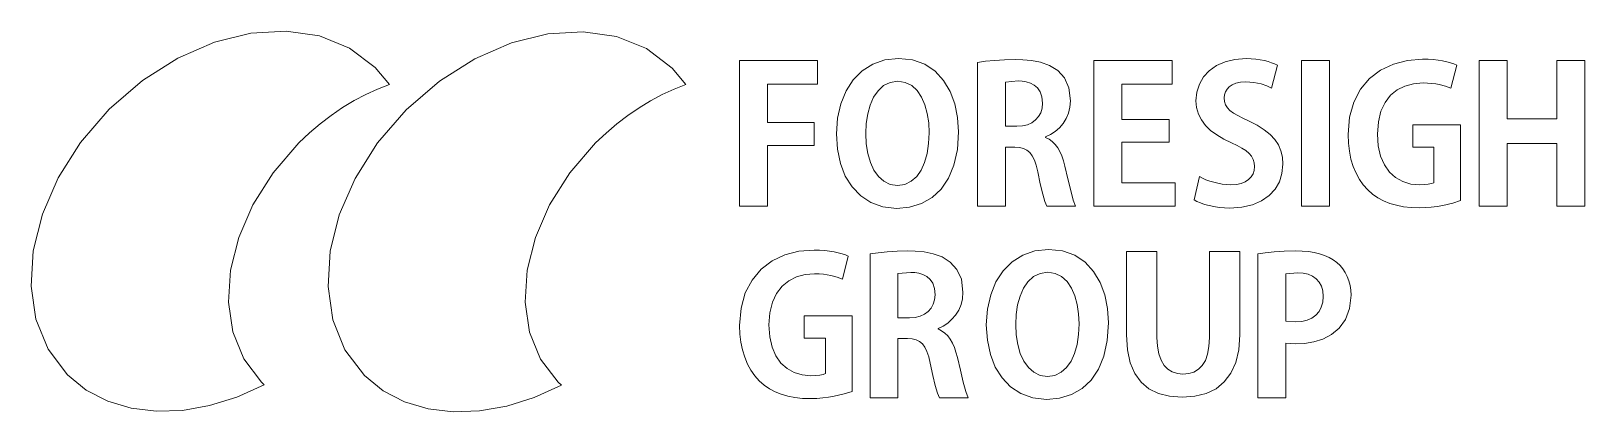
# Model space of a CAD drawing. Header units: centimetres. Extents: x -13.8 to 12.7, y -7.3 to 7.6.
# Drawn here: x -0.59 to 6.21, y -5.4 to -3.73 of the extents above; entities that cross this region are included whole.
import ezdxf

# ---------------------------------------------------------------- set-up
doc = ezdxf.new("R2010")
doc.units = ezdxf.units.CM
doc.header["$MEASUREMENT"] = 0
doc.layers.add('layer 1', color=7, linetype='Continuous')

msp = doc.modelspace()

# ---------------------------------------------------------------- linework, layer by layer
at = {"layer": 'layer 1', "color": 250, "lineweight": 9}
for points in [[(0.41609, -5.26518), (0.33933, -5.1639), (0.29173, -5.04578), (0.2726, -4.91503), (0.28127, -4.77583), (0.31706, -4.63239), (0.37932, -4.4889), (0.46736, -4.34958), (0.58052, -4.21861), (0.62635, -4.17519), (0.67359, -4.13496), (0.72206, -4.09796), (0.77155, -4.0642), (0.82189, -4.03372), (0.8729, -4.00656), (0.92438, -3.98275), (0.97615, -3.96231), (0.9148, -3.88852), (0.80217, -3.80341), (0.67077, -3.75058), (0.52529, -3.72928), (0.3704, -3.73881), (0.21079, -3.77843), (0.05115, -3.84743), (-0.10384, -3.94508), (-0.24949, -4.07067), (-0.37535, -4.21628), (-0.47325, -4.3712), (-0.54246, -4.53073), (-0.58223, -4.69021), (-0.59185, -4.84495), (-0.57057, -4.99029), (-0.51765, -5.12154), (-0.43238, -5.23404), (-0.35005, -5.30071), (-0.25662, -5.34923), (-0.15403, -5.37993), (-0.04422, -5.3931), (0.07087, -5.38905), (0.18931, -5.3681), (0.30915, -5.33054), (0.42845, -5.27668), (0.41609, -5.26518)], [(1.71448, -5.26551), (1.63767, -5.16427), (1.59002, -5.04614), (1.57085, -4.91536), (1.57949, -4.77611), (1.61528, -4.63261), (1.67756, -4.48909), (1.76565, -4.34974), (1.8789, -4.21877), (1.92451, -4.17543), (1.97161, -4.13527), (2.02002, -4.09834), (2.06948, -4.06464), (2.11981, -4.03418), (2.17078, -4.00699), (2.22218, -3.98309), (2.27378, -3.96249), (2.2146, -3.89118), (2.10197, -3.80604), (1.97055, -3.7532), (1.82504, -3.73194), (1.67012, -3.7415), (1.51048, -3.78117), (1.35079, -3.8502), (1.19573, -3.94787), (1.05001, -4.07344), (0.92426, -4.21887), (0.82643, -4.37368), (0.75728, -4.53316), (0.71753, -4.69263), (0.7079, -4.84738), (0.72914, -4.99275), (0.78197, -5.12403), (0.86713, -5.23653), (0.94948, -5.30335), (1.04302, -5.35195), (1.14578, -5.38265), (1.25578, -5.39577), (1.37108, -5.39162), (1.48969, -5.37053), (1.60966, -5.33281), (1.72901, -5.27879), (1.71448, -5.26551)], [(2.50891, -4.49583), (2.50891, -3.85863), (2.85013, -3.85863), (2.85013, -3.96135), (2.63143, -3.96135), (2.63143, -4.12964), (2.83521, -4.12964), (2.83521, -4.2298), (2.63143, -4.2298), (2.63143, -4.49583), (2.50891, -4.49583)], [(3.46733, -4.16943), (3.46217, -4.24755), (3.44721, -4.31545), (3.42326, -4.37309), (3.3911, -4.42039), (3.35152, -4.45729), (3.30531, -4.48372), (3.25327, -4.49963), (3.19618, -4.50495), (3.13662, -4.49853), (3.08414, -4.48005), (3.03902, -4.45063), (3.00151, -4.4114), (2.97187, -4.36351), (2.95037, -4.30808), (2.93729, -4.24626), (2.93286, -4.17916), (2.93772, -4.11028), (2.95195, -4.04716), (2.97502, -3.99086), (3.0064, -3.94244), (3.04558, -3.90294), (3.09203, -3.87343), (3.14522, -3.85494), (3.20463, -3.84854), (3.2665, -3.85536), (3.32, -3.87475), (3.36517, -3.90521), (3.40204, -3.94518), (3.43067, -3.99312), (3.45105, -4.0475), (3.46326, -4.10679), (3.46733, -4.16943)], [(3.84776, -4.19497), (3.86367, -4.20265), (3.87782, -4.21271), (3.89032, -4.2251), (3.9013, -4.23975), (3.91087, -4.25663), (3.91918, -4.27568), (3.92633, -4.29685), (3.93246, -4.32008), (3.94579, -4.37595), (3.95827, -4.4272), (3.96968, -4.46882), (3.97979, -4.49583), (3.85364, -4.49583), (3.84568, -4.47533), (3.83588, -4.44238), (3.82502, -4.3984), (3.81385, -4.3448), (3.80717, -4.31667), (3.79937, -4.29344), (3.79019, -4.27477), (3.77933, -4.26031), (3.76653, -4.24969), (3.75149, -4.24255), (3.73395, -4.23853), (3.71362, -4.23726), (3.67217, -4.23726), (3.67217, -4.49583), (3.5507, -4.49583), (3.5507, -3.86679), (3.58528, -3.86158), (3.62506, -3.85742), (3.66864, -3.85466), (3.71467, -3.85366), (3.74815, -3.85442), (3.78644, -3.85787), (3.82667, -3.86579), (3.86599, -3.87994), (3.90153, -3.9021), (3.93047, -3.93403), (3.94992, -3.97751), (3.95704, -4.03431), (3.95479, -4.06246), (3.94836, -4.08856), (3.9382, -4.11242), (3.92478, -4.13389), (3.90856, -4.15279), (3.89002, -4.16897), (3.8696, -4.18225), (3.84776, -4.19248), (3.84776, -4.19497)], [(4.41566, -4.49583), (4.05953, -4.49583), (4.05953, -3.85863), (4.40241, -3.85863), (4.40241, -3.96135), (4.18191, -3.96135), (4.18191, -4.11548), (4.38989, -4.11548), (4.38989, -4.21585), (4.18191, -4.21585), (4.18191, -4.39273), (4.41566, -4.39273), (4.41566, -4.49583)], [(4.83734, -3.9787), (4.81725, -3.9695), (4.79136, -3.96066), (4.77634, -3.95696), (4.76, -3.95402), (4.74239, -3.95209), (4.72355, -3.9514), (4.70096, -3.95296), (4.68165, -3.95739), (4.66551, -3.96429), (4.6525, -3.97326), (4.64252, -3.98389), (4.63548, -3.99579), (4.63132, -4.00856), (4.62995, -4.0218), (4.63146, -4.03774), (4.63608, -4.05184), (4.64402, -4.06456), (4.65542, -4.07638), (4.67047, -4.08775), (4.68934, -4.09914), (4.71221, -4.11102), (4.73923, -4.12384), (4.77487, -4.14158), (4.80535, -4.16068), (4.8308, -4.18131), (4.85135, -4.20358), (4.8671, -4.22762), (4.8782, -4.2536), (4.88478, -4.28163), (4.88694, -4.31186), (4.88304, -4.35199), (4.8715, -4.3887), (4.85255, -4.42137), (4.82642, -4.44944), (4.79333, -4.4723), (4.75353, -4.48936), (4.70723, -4.50003), (4.65467, -4.50372), (4.63108, -4.50295), (4.60784, -4.50077), (4.58535, -4.49736), (4.564, -4.4929), (4.54422, -4.48758), (4.52639, -4.48157), (4.51092, -4.47506), (4.49822, -4.46824), (4.52219, -4.36574), (4.5355, -4.37299), (4.55042, -4.37971), (4.56669, -4.38577), (4.58406, -4.39103), (4.6023, -4.39536), (4.62114, -4.39861), (4.64033, -4.40067), (4.65963, -4.40139), (4.68365, -4.39991), (4.70455, -4.39558), (4.72233, -4.38864), (4.73696, -4.37927), (4.74838, -4.3677), (4.75658, -4.35415), (4.76152, -4.33881), (4.76318, -4.3219), (4.76174, -4.30558), (4.75735, -4.29074), (4.74986, -4.2771), (4.73919, -4.26443), (4.72518, -4.25245), (4.70774, -4.24095), (4.68674, -4.22963), (4.66206, -4.21828), (4.62785, -4.20186), (4.59731, -4.18369), (4.57072, -4.16369), (4.54833, -4.1418), (4.53045, -4.11798), (4.51733, -4.09216), (4.50926, -4.06429), (4.5065, -4.03431), (4.51029, -3.99636), (4.52144, -3.96134), (4.53966, -3.92991), (4.56464, -3.90272), (4.59608, -3.88043), (4.63367, -3.8637), (4.67712, -3.85318), (4.72611, -3.84953), (4.74802, -3.85016), (4.76866, -3.85195), (4.78796, -3.85475), (4.80587, -3.8584), (4.82236, -3.86276), (4.83738, -3.86767), (4.85087, -3.87298), (4.86281, -3.87853), (4.83734, -3.9787)], [(4.9682, -3.85863), (5.09059, -3.85863), (5.09059, -4.49583), (4.9682, -4.49583), (4.9682, -3.85863)], [(5.66436, -4.47087), (5.63035, -4.48183), (5.58658, -4.49199), (5.56205, -4.49618), (5.53632, -4.49946), (5.50979, -4.5016), (5.48288, -4.50237), (5.44767, -4.50119), (5.41457, -4.49764), (5.38355, -4.49168), (5.35456, -4.48328), (5.32758, -4.47238), (5.30257, -4.45897), (5.2795, -4.44301), (5.25832, -4.42445), (5.23895, -4.40273), (5.22183, -4.37814), (5.20707, -4.3509), (5.19476, -4.3212), (5.18501, -4.2893), (5.17791, -4.2554), (5.17358, -4.21972), (5.17211, -4.18247), (5.17863, -4.10641), (5.19739, -4.03994), (5.22716, -3.98324), (5.26673, -3.93648), (5.31487, -3.89981), (5.37036, -3.87341), (5.432, -3.85744), (5.49857, -3.85209), (5.52233, -3.85261), (5.54493, -3.85411), (5.56621, -3.8565), (5.58605, -3.85968), (5.60428, -3.86357), (5.62079, -3.86807), (5.63544, -3.87309), (5.64808, -3.87853), (5.622, -3.9796), (5.59869, -3.97032), (5.57141, -3.96294), (5.55592, -3.96015), (5.53902, -3.95806), (5.52054, -3.95675), (5.50037, -3.9563), (5.4592, -3.9596), (5.4213, -3.96961), (5.38736, -3.9865), (5.35803, -4.01043), (5.33404, -4.04158), (5.31604, -4.08011), (5.30475, -4.12619), (5.30082, -4.17998), (5.30441, -4.23193), (5.31474, -4.27699), (5.33123, -4.31514), (5.35326, -4.34638), (5.38023, -4.3707), (5.41153, -4.38808), (5.44656, -4.39852), (5.4847, -4.402), (5.50559, -4.40124), (5.52326, -4.3992), (5.53741, -4.39625), (5.5477, -4.39273), (5.5477, -4.23726), (5.4556, -4.23726), (5.4556, -4.14018), (5.66436, -4.14018), (5.66436, -4.47087)], [(6.20885, -4.49583), (6.08615, -4.49583), (6.08615, -4.22136), (5.86883, -4.22136), (5.86883, -4.49583), (5.74643, -4.49583), (5.74643, -3.85863), (5.86883, -3.85863), (5.86883, -4.11299), (6.08615, -4.11299), (6.08615, -3.85863), (6.20885, -3.85863), (6.20885, -4.49583)], [(3.06144, -4.17682), (3.0637, -4.22251), (3.07041, -4.26516), (3.08152, -4.30384), (3.09694, -4.33761), (3.11662, -4.36551), (3.14047, -4.38662), (3.16842, -4.39997), (3.20041, -4.40463), (3.23262, -4.39999), (3.26062, -4.3867), (3.28438, -4.36561), (3.30389, -4.33762), (3.3191, -4.30363), (3.33001, -4.26452), (3.33657, -4.22117), (3.33876, -4.17448), (3.33669, -4.13118), (3.33045, -4.08985), (3.31996, -4.05166), (3.30514, -4.01778), (3.28594, -3.98938), (3.26227, -3.96765), (3.23409, -3.95374), (3.20131, -3.94885), (3.16774, -3.95386), (3.13895, -3.96805), (3.11487, -3.99019), (3.09537, -4.01905), (3.08038, -4.05339), (3.0698, -4.09195), (3.06351, -4.13351), (3.06144, -4.17682)], [(3.72296, -4.14607), (3.74767, -4.14421), (3.76966, -4.1388), (3.78877, -4.13008), (3.80481, -4.11827), (3.81759, -4.10363), (3.82696, -4.0864), (3.8327, -4.06681), (3.83465, -4.04509), (3.83193, -4.01728), (3.82437, -3.9951), (3.81288, -3.97798), (3.79838, -3.9653), (3.78178, -3.95647), (3.764, -3.95092), (3.74595, -3.94801), (3.72853, -3.94718), (3.67217, -3.95238), (3.67217, -4.14607), (3.72296, -4.14607)], [(3.00115, -5.30621), (2.96714, -5.31718), (2.92337, -5.32734), (2.89884, -5.33152), (2.87311, -5.3348), (2.84659, -5.33695), (2.81968, -5.33771), (2.78446, -5.33653), (2.75136, -5.33299), (2.72033, -5.32703), (2.69135, -5.31862), (2.66437, -5.30773), (2.63936, -5.29432), (2.61628, -5.27835), (2.59511, -5.25979), (2.57574, -5.23807), (2.55863, -5.21348), (2.54386, -5.18624), (2.53155, -5.15656), (2.52179, -5.12465), (2.5147, -5.09075), (2.51036, -5.05506), (2.5089, -5.01781), (2.51542, -4.94175), (2.53417, -4.87528), (2.56395, -4.81859), (2.60351, -4.77181), (2.65165, -4.73514), (2.70716, -4.70874), (2.7688, -4.69279), (2.83536, -4.68743), (2.85913, -4.68794), (2.88172, -4.68944), (2.903, -4.69184), (2.92284, -4.69503), (2.94108, -4.69891), (2.95759, -4.70341), (2.97224, -4.70843), (2.98488, -4.71387), (2.95881, -4.81494), (2.93549, -4.80567), (2.90821, -4.79829), (2.89272, -4.79549), (2.87581, -4.79341), (2.85734, -4.7921), (2.83715, -4.79164), (2.796, -4.79494), (2.7581, -4.80496), (2.72414, -4.82184), (2.69483, -4.84578), (2.67082, -4.87693), (2.65283, -4.91545), (2.64153, -4.96153), (2.63761, -5.01531), (2.64119, -5.06727), (2.65153, -5.11233), (2.66801, -5.15048), (2.69004, -5.18173), (2.71701, -5.20605), (2.74832, -5.22343), (2.78335, -5.23386), (2.82149, -5.23735), (2.84237, -5.23658), (2.86006, -5.23455), (2.87421, -5.23159), (2.88449, -5.22807), (2.88449, -5.07261), (2.7924, -5.07261), (2.7924, -4.97552), (3.00115, -4.97552), (3.00115, -5.30621)], [(3.37759, -5.0328), (3.39351, -5.04048), (3.40765, -5.05054), (3.42015, -5.06292), (3.43113, -5.07758), (3.44072, -5.09446), (3.44902, -5.11351), (3.45617, -5.13468), (3.4623, -5.15791), (3.47563, -5.21378), (3.48811, -5.26502), (3.49952, -5.30665), (3.50963, -5.33365), (3.38348, -5.33365), (3.37552, -5.31315), (3.36573, -5.2802), (3.35486, -5.23622), (3.34369, -5.18262), (3.33701, -5.15448), (3.32921, -5.13126), (3.32003, -5.1126), (3.30918, -5.09814), (3.29637, -5.08751), (3.28134, -5.08036), (3.26379, -5.07634), (3.24346, -5.07508), (3.202, -5.07508), (3.202, -5.33365), (3.08052, -5.33365), (3.08052, -4.70461), (3.11511, -4.69941), (3.15489, -4.69525), (3.19848, -4.69249), (3.24451, -4.69149), (3.27799, -4.69224), (3.31628, -4.6957), (3.3565, -4.70361), (3.39582, -4.71777), (3.43138, -4.73992), (3.46031, -4.77185), (3.47976, -4.81533), (3.48688, -4.87212), (3.48463, -4.90029), (3.4782, -4.92638), (3.46805, -4.95025), (3.45463, -4.97172), (3.43841, -4.99062), (3.41985, -5.0068), (3.39943, -5.02008), (3.37759, -5.03031), (3.37759, -5.0328)], [(4.12346, -5.00525), (4.11831, -5.08337), (4.10339, -5.15128), (4.07948, -5.20892), (4.04738, -5.25622), (4.00786, -5.29311), (3.9617, -5.31955), (3.90969, -5.33545), (3.85262, -5.34077), (3.793, -5.33436), (3.74046, -5.31587), (3.69529, -5.28645), (3.65773, -5.24723), (3.62806, -5.19933), (3.60654, -5.14391), (3.59343, -5.08208), (3.589, -5.01499), (3.59384, -4.9461), (3.60804, -4.88298), (3.63107, -4.82668), (3.66242, -4.77826), (3.70158, -4.73876), (3.74803, -4.70924), (3.80126, -4.69076), (3.86076, -4.68436), (3.92276, -4.69117), (3.97632, -4.71057), (4.0215, -4.74103), (4.05835, -4.781), (4.08691, -4.82894), (4.10725, -4.88332), (4.11941, -4.94261), (4.12346, -5.00525)], [(4.77738, -4.70461), (4.81007, -4.69941), (4.84834, -4.69525), (4.89235, -4.69249), (4.94226, -4.69149), (4.97145, -4.69223), (4.99879, -4.69447), (5.02425, -4.69826), (5.04786, -4.70366), (5.06961, -4.71069), (5.0895, -4.71941), (5.10754, -4.72984), (5.12373, -4.74206), (5.13718, -4.75504), (5.1492, -4.76966), (5.15968, -4.78577), (5.16852, -4.80327), (5.17559, -4.82203), (5.18078, -4.84191), (5.18398, -4.8628), (5.18507, -4.88455), (5.17862, -4.94388), (5.16078, -4.99162), (5.13387, -5.02892), (5.1002, -5.05691), (5.06204, -5.07671), (5.02172, -5.08946), (4.98153, -5.09628), (4.94377, -5.0983), (4.89931, -5.09506), (4.89931, -5.33365), (4.77738, -5.33365), (4.77738, -4.70461)], [(4.56523, -4.69372), (4.56523, -5.0698), (4.5632, -5.10926), (4.55724, -5.14272), (4.54754, -5.17042), (4.53428, -5.19258), (4.51766, -5.20942), (4.49787, -5.22118), (4.47509, -5.22806), (4.44952, -5.23031), (4.42505, -5.22799), (4.40295, -5.22094), (4.38351, -5.20899), (4.36699, -5.19196), (4.35366, -5.16969), (4.34381, -5.14202), (4.33769, -5.10878), (4.33559, -5.0698), (4.33559, -4.69372), (4.20283, -4.69372), (4.20283, -5.05903), (4.20691, -5.12442), (4.21898, -5.18049), (4.23883, -5.2274), (4.26618, -5.26535), (4.30081, -5.29455), (4.34247, -5.31515), (4.39092, -5.32738), (4.44593, -5.33142), (4.50157, -5.32732), (4.55116, -5.31491), (4.59427, -5.29406), (4.63049, -5.26463), (4.6594, -5.22647), (4.68056, -5.17944), (4.69356, -5.1234), (4.698, -5.05819), (4.698, -4.69372), (4.56523, -4.69372)], [(3.25279, -4.98389), (3.2775, -4.98203), (3.29951, -4.97662), (3.31861, -4.9679), (3.33465, -4.95609), (3.34744, -4.94145), (3.35679, -4.92422), (3.36253, -4.90463), (3.36449, -4.88291), (3.36177, -4.8551), (3.3542, -4.83292), (3.34271, -4.8158), (3.32821, -4.80312), (3.31162, -4.7943), (3.29384, -4.78874), (3.27578, -4.78584), (3.25838, -4.78501), (3.202, -4.79021), (3.202, -4.98389), (3.25279, -4.98389)], [(3.71756, -5.01265), (3.71985, -5.05833), (3.72662, -5.10098), (3.73781, -5.13966), (3.7533, -5.17343), (3.77302, -5.20134), (3.79685, -5.22243), (3.82473, -5.23579), (3.85654, -5.24045), (3.88866, -5.23582), (3.91662, -5.22252), (3.94038, -5.20143), (3.95991, -5.17345), (3.97515, -5.13946), (3.9861, -5.10035), (3.99269, -5.057), (3.99489, -5.01031), (3.99284, -4.96701), (3.98663, -4.92568), (3.97618, -4.88748), (3.96142, -4.8536), (3.94227, -4.8252), (3.91866, -4.80346), (3.8905, -4.78956), (3.85774, -4.78466), (3.82397, -4.78968), (3.79507, -4.80387), (3.77093, -4.82602), (3.75142, -4.85488), (3.73644, -4.8892), (3.72587, -4.92777), (3.71963, -4.96934), (3.71756, -5.01265)], [(4.89931, -4.99881), (4.94226, -5.0022), (4.96939, -5.00021), (4.99339, -4.99437), (5.01409, -4.98489), (5.03136, -4.972), (5.04504, -4.95587), (5.055, -4.93674), (5.06108, -4.91481), (5.06314, -4.89028), (5.06116, -4.86631), (5.05536, -4.84542), (5.04595, -4.82763), (5.03315, -4.81299), (5.01715, -4.80152), (4.99816, -4.79329), (4.97639, -4.78832), (4.95205, -4.78666), (4.89931, -4.79156), (4.89931, -4.99881)]]:
    msp.add_lwpolyline(points, dxfattribs=at)

doc.saveas('drawing.dxf')
